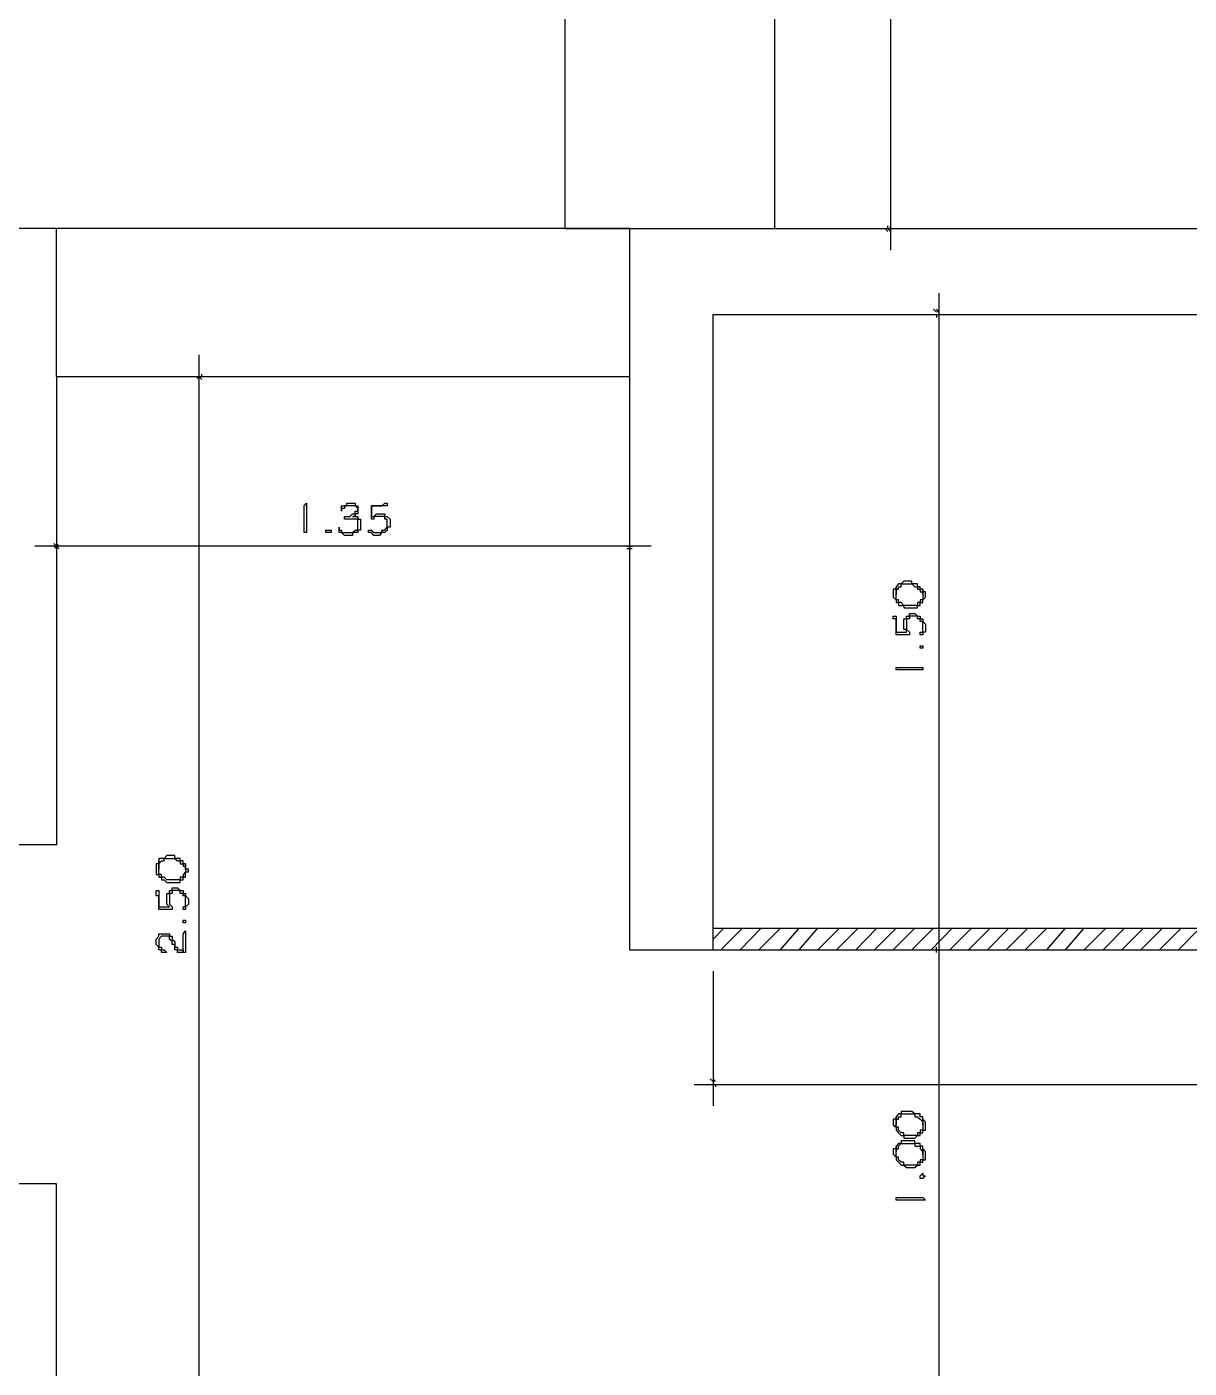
# Model space of a CAD drawing. Header units: millimetres. Extents: x -518.8 to -461.2, y 3.5 to 44.2.
# Drawn here: x -500.074 to -497.324, y 27.944 to 31.117 of the extents above; entities that cross this region are included whole.
import ezdxf

# ---------------------------------------------------------------- set-up
doc = ezdxf.new("R2010")
doc.units = ezdxf.units.MM
doc.header["$MEASUREMENT"] = 0
for name, color, linetype in [('10', 10, 'Continuous'), ('14', 14, 'Continuous'), ('16', 16, 'Continuous'), ('3', 3, 'Continuous'), ('5', 5, 'Continuous'), ('MYSOLIDS', 7, 'Continuous')]:
    doc.layers.add(name, color=color, linetype=linetype)

msp = doc.modelspace()

# ---------------------------------------------------------------- linework, layer by layer
at = {"layer": '10'}
for points in [[(-498.6481, 30.6398), (-505.2429, 30.6398)], [(-500.0038, 30.2894), (-500.0038, 30.6398)], [(-498.6481, 30.6398), (-494.2872, 30.6398)], [(-498.6474, 30.2894), (-498.6474, 30.6398)], [(-500.0038, 30.2894), (-500.0038, 29.1819), (-500.0038, 29.1819), (-500.5324, 29.1819), (-500.5324, 29.1819), (-500.5324, 30.436)], [(-498.4504, 28.933), (-498.4504, 30.436)], [(-498.4504, 30.436), (-494.2872, 30.436), (-494.2872, 30.3406)], [(-500.0038, 30.2894), (-498.6481, 30.2894), (-498.6481, 28.933)], [(-500.0038, 28.3797), (-500.5324, 28.3797)], [(-500.0038, 27.7812), (-500.0038, 28.3797)]]:
    msp.add_lwpolyline(points, dxfattribs=at)
at = {"layer": '14'}
for points in [[(-498.4504, 28.9586), (-498.4248, 28.9842)], [(-498.4316, 28.933), (-498.3805, 28.9842)], [(-498.3865, 28.933), (-498.3361, 28.9842)], [(-498.3421, 28.933), (-498.291, 28.9842)], [(-498.291, 28.933), (-498.2466, 28.9842)], [(-498.2466, 28.933), (-498.2023, 28.9842)], [(-498.2023, 28.933), (-498.1511, 28.9842)], [(-498.1579, 28.933), (-498.1068, 28.9842)], [(-498.1128, 28.933), (-498.0624, 28.9842)], [(-498.0684, 28.933), (-498.0173, 28.9842)], [(-498.0241, 28.933), (-497.973, 28.9842)], [(-497.9797, 28.933), (-497.9286, 28.9842)], [(-497.9346, 28.933), (-497.8842, 28.9842)], [(-497.8902, 28.933), (-497.8391, 28.9842)], [(-497.8459, 28.933), (-497.7948, 28.9842)], [(-497.8008, 28.933), (-497.7504, 28.9842)], [(-497.7564, 28.933), (-497.7053, 28.9842)], [(-497.7121, 28.933), (-497.6609, 28.9842)], [(-497.6609, 28.933), (-497.6166, 28.9842)], [(-497.6166, 28.933), (-497.5722, 28.9842)], [(-497.5722, 28.933), (-497.5211, 28.9842)], [(-497.5271, 28.933), (-497.4767, 28.9842)], [(-497.4827, 28.933), (-497.4316, 28.9842)], [(-497.4384, 28.933), (-497.3872, 28.9842)], [(-497.394, 28.933), (-497.3429, 28.9842)], [(-497.3489, 28.933), (-497.2985, 28.9842)]]:
    msp.add_lwpolyline(points, dxfattribs=at)
at = {"layer": '16'}
for points in [[(-498.0301, 32.1924), (-498.0301, 30.5887)], [(-498.3993, 30.6398), (-497.9857, 30.6398)], [(-498.0369, 30.633), (-498.0429, 30.6398)], [(-498.0369, 30.6398), (-498.0369, 30.6398), (-498.0369, 30.6398), (-498.0369, 30.6458)], [(-498.0301, 30.633), (-498.0369, 30.6398)], [(-498.0301, 30.6398), (-498.0301, 30.6398), (-498.0301, 30.6398), (-498.0301, 30.6458)], [(-497.9158, 30.4864), (-497.9158, 28.8827)], [(-498.3993, 30.436), (-497.8714, 30.436)], [(-497.9218, 30.4421), (-497.9286, 30.4488)], [(-497.9158, 30.4421), (-497.9218, 30.4488)], [(-497.9218, 30.436), (-497.9218, 30.436), (-497.9218, 30.436), (-497.9218, 30.4293)], [(-497.9158, 30.436), (-497.9158, 30.436), (-497.9158, 30.436), (-497.9158, 30.4293)], [(-499.6662, 27.73), (-499.6662, 30.3406)], [(-499.9527, 30.2894), (-499.6158, 30.2894)], [(-499.6662, 30.2827), (-499.673, 30.2894)], [(-499.6662, 30.2894), (-499.6662, 30.2894), (-499.6662, 30.2894), (-499.6662, 30.2954)], [(-499.6602, 30.2827), (-499.6662, 30.2894)], [(-499.6602, 30.2894), (-499.6602, 30.2894), (-499.6602, 30.2894), (-499.6602, 30.2954)], [(-500.0038, 30.2383), (-500.0038, 29.8375)], [(-498.6481, 30.2383), (-498.6481, 29.8375)], [(-500.0038, 29.8879), (-500.0105, 29.8947)], [(-499.9978, 29.8879), (-500.0038, 29.8947)], [(-498.597, 29.8879), (-500.0549, 29.8879)], [(-500.0038, 29.8819), (-500.0105, 29.8879)], [(-499.9978, 29.8819), (-500.0038, 29.8879)], [(-498.6542, 29.8879), (-498.6481, 29.8879), (-498.6481, 29.8879), (-498.6481, 29.8879), (-498.6481, 29.8879), (-498.6414, 29.8879)], [(-498.6414, 29.8819), (-498.6481, 29.8819), (-498.6481, 29.8819), (-498.6481, 29.8819), (-498.6481, 29.8819), (-498.6542, 29.8819)], [(-497.9158, 28.9842), (-497.9158, 27.8827)], [(-498.3993, 28.933), (-497.8714, 28.933)], [(-498.3993, 28.933), (-497.8714, 28.933)], [(-497.9218, 28.927), (-497.9218, 28.933), (-497.9218, 28.933), (-497.9218, 28.933), (-497.9218, 28.933), (-497.9218, 28.9398)], [(-497.9218, 28.927), (-497.9218, 28.933), (-497.9218, 28.933), (-497.9218, 28.933), (-497.9218, 28.933), (-497.9218, 28.9398)], [(-497.9158, 28.9398), (-497.9158, 28.933), (-497.9158, 28.933), (-497.9158, 28.933), (-497.9158, 28.933), (-497.9158, 28.927)], [(-497.9158, 28.9398), (-497.9158, 28.933), (-497.9158, 28.933), (-497.9158, 28.933), (-497.9158, 28.933), (-497.9158, 28.927)], [(-498.4504, 28.8827), (-498.4504, 28.5639)], [(-498.4504, 28.6218), (-498.4572, 28.6278)], [(-498.4444, 28.6218), (-498.4504, 28.6278)], [(-498.4948, 28.615), (-495.3887, 28.615)], [(-498.4504, 28.615), (-498.4504, 28.615), (-498.4504, 28.615), (-498.4504, 28.609)], [(-498.4444, 28.615), (-498.4444, 28.615), (-498.4444, 28.615), (-498.4444, 28.609)]]:
    msp.add_lwpolyline(points, dxfattribs=at)
at = {"layer": '3'}
msp.add_lwpolyline([(-498.8008, 30.6398), (-498.3038, 30.6398), (-498.3038, 31.6391), (-498.8008, 31.6391), (-498.8008, 30.6398)], dxfattribs=at)
at = {"layer": '5'}
for points in [[(-498.4504, 28.9842), (-495.4902, 28.9842), (-495.4902, 29.5827)], [(-498.6481, 28.933), (-498.4504, 28.933)], [(-498.4504, 28.933), (-495.4391, 28.933)]]:
    msp.add_lwpolyline(points, dxfattribs=at)
at = {"layer": 'MYSOLIDS'}
for points in [[(-499.4181, 29.9203), (-499.4181, 29.9203), (-499.4181, 29.9263), (-499.4181, 29.9263), (-499.4181, 29.933), (-499.4181, 29.933), (-499.4181, 29.9391), (-499.4181, 29.9391), (-499.4181, 29.9458), (-499.4181, 29.9458), (-499.4181, 29.9518), (-499.4181, 29.9518), (-499.4181, 29.9586), (-499.4181, 29.9586), (-499.4181, 29.9646), (-499.4181, 29.9646), (-499.4181, 29.9714), (-499.4181, 29.9714), (-499.4181, 29.9774), (-499.4181, 29.9774), (-499.4181, 29.9834), (-499.4181, 29.9834), (-499.4181, 29.9834), (-499.4181, 29.9834), (-499.4121, 29.9902), (-499.4121, 29.9902), (-499.4121, 29.9834), (-499.4121, 29.9834), (-499.4121, 29.9834), (-499.4121, 29.9834), (-499.4121, 29.9774), (-499.4121, 29.9774), (-499.4121, 29.9714), (-499.4121, 29.9714), (-499.4121, 29.9646), (-499.4121, 29.9646), (-499.4121, 29.9586), (-499.4121, 29.9586), (-499.4121, 29.9518), (-499.4121, 29.9458), (-499.4121, 29.9458), (-499.4121, 29.9391), (-499.4121, 29.9391), (-499.4121, 29.933), (-499.4121, 29.933), (-499.4121, 29.9263), (-499.4121, 29.9263), (-499.4121, 29.9263), (-499.4121, 29.9203), (-499.4121, 29.9203), (-499.4121, 29.9203), (-499.4121, 29.9203), (-499.4121, 29.9203), (-499.4121, 29.9203), (-499.4181, 29.9203), (-499.4181, 29.9203), (-499.4181, 29.9203), (-499.4181, 29.9203), (-499.4181, 29.9203), (-499.4181, 29.9203), (-499.4181, 29.9203)], [(-499.3038, 29.9586), (-499.297, 29.9586), (-499.297, 29.9586), (-499.291, 29.9586), (-499.291, 29.9518), (-499.291, 29.9518), (-499.2842, 29.9518), (-499.2842, 29.9458), (-499.2842, 29.9458), (-499.2842, 29.9391), (-499.2842, 29.9391), (-499.2842, 29.933), (-499.2842, 29.933), (-499.2842, 29.933), (-499.2842, 29.9263), (-499.291, 29.9263), (-499.291, 29.9203), (-499.291, 29.9203), (-499.297, 29.9203), (-499.297, 29.9203), (-499.297, 29.9203), (-499.3038, 29.9203), (-499.3038, 29.9135), (-499.3098, 29.9135), (-499.3166, 29.9135), (-499.3166, 29.9135), (-499.3226, 29.9135), (-499.3226, 29.9135), (-499.3293, 29.9203), (-499.3293, 29.9203), (-499.3293, 29.9203), (-499.3354, 29.9203), (-499.3354, 29.9263), (-499.3354, 29.9263), (-499.3354, 29.9263), (-499.3354, 29.933), (-499.3354, 29.933), (-499.3354, 29.933), (-499.3354, 29.933), (-499.3354, 29.933), (-499.3354, 29.9263), (-499.3293, 29.9263), (-499.3293, 29.9263), (-499.3293, 29.9263), (-499.3293, 29.9263), (-499.3293, 29.9203), (-499.3226, 29.9203), (-499.3226, 29.9203), (-499.3166, 29.9203), (-499.3166, 29.9203), (-499.3098, 29.9203), (-499.3098, 29.9203), (-499.3038, 29.9203), (-499.3038, 29.9203), (-499.297, 29.9263), (-499.297, 29.9263), (-499.297, 29.9263), (-499.291, 29.9263), (-499.291, 29.933), (-499.291, 29.933), (-499.291, 29.933), (-499.291, 29.9391), (-499.291, 29.9391), (-499.291, 29.9458), (-499.291, 29.9458), (-499.291, 29.9458), (-499.291, 29.9518), (-499.297, 29.9518), (-499.297, 29.9518), (-499.3038, 29.9518), (-499.3038, 29.9518), (-499.3038, 29.9518), (-499.3098, 29.9518), (-499.3098, 29.9518), (-499.3166, 29.9518), (-499.3166, 29.9518), (-499.3226, 29.9518), (-499.3226, 29.9518), (-499.3226, 29.9518), (-499.3226, 29.9518), (-499.3226, 29.9518), (-499.3226, 29.9518), (-499.3226, 29.9586), (-499.3226, 29.9586), (-499.3166, 29.9586), (-499.3166, 29.9586), (-499.3098, 29.9586), (-499.3098, 29.9586), (-499.3038, 29.9646), (-499.3038, 29.9646), (-499.297, 29.9646), (-499.297, 29.9646), (-499.297, 29.9714), (-499.297, 29.9714), (-499.291, 29.9714), (-499.291, 29.9774), (-499.291, 29.9774), (-499.297, 29.9834), (-499.297, 29.9834), (-499.297, 29.9834), (-499.3038, 29.9834), (-499.3038, 29.9834), (-499.3098, 29.9834), (-499.3098, 29.9834), (-499.3166, 29.9834), (-499.3166, 29.9834), (-499.3226, 29.9834), (-499.3226, 29.9774), (-499.3226, 29.9774), (-499.3226, 29.9774), (-499.3293, 29.9774), (-499.3293, 29.9774), (-499.3293, 29.9714), (-499.3293, 29.9714), (-499.3293, 29.9714), (-499.3293, 29.9714), (-499.3293, 29.9774), (-499.3293, 29.9774), (-499.3293, 29.9774), (-499.3293, 29.9774), (-499.3293, 29.9774), (-499.3293, 29.9834), (-499.3293, 29.9834), (-499.3226, 29.9834), (-499.3226, 29.9834), (-499.3166, 29.9834), (-499.3166, 29.9902), (-499.3098, 29.9902), (-499.3098, 29.9902), (-499.3038, 29.9902), (-499.3038, 29.9902), (-499.3038, 29.9902), (-499.297, 29.9902), (-499.297, 29.9834), (-499.291, 29.9834), (-499.291, 29.9834), (-499.291, 29.9834), (-499.291, 29.9774), (-499.291, 29.9774), (-499.291, 29.9774), (-499.291, 29.9714), (-499.291, 29.9714), (-499.291, 29.9646), (-499.291, 29.9646), (-499.291, 29.9646), (-499.297, 29.9646), (-499.297, 29.9586), (-499.3038, 29.9586), (-499.3038, 29.9586), (-499.3038, 29.9586), (-499.3038, 29.9586), (-499.3038, 29.9586)], [(-499.2587, 29.9834), (-499.2587, 29.9774), (-499.2587, 29.9774), (-499.2587, 29.9714), (-499.2587, 29.9714), (-499.2587, 29.9646), (-499.2587, 29.9646), (-499.2587, 29.9586), (-499.2587, 29.9586), (-499.2527, 29.9586), (-499.2527, 29.9586), (-499.2466, 29.9646), (-499.2466, 29.9646), (-499.2466, 29.9646), (-499.2399, 29.9646), (-499.2399, 29.9646), (-499.2399, 29.9646), (-499.2339, 29.9646), (-499.2271, 29.9646), (-499.2271, 29.9646), (-499.2271, 29.9586), (-499.2211, 29.9586), (-499.2211, 29.9586), (-499.2211, 29.9586), (-499.2143, 29.9518), (-499.2143, 29.9518), (-499.2143, 29.9458), (-499.2143, 29.9458), (-499.2143, 29.9458), (-499.2143, 29.9391), (-499.2143, 29.9391), (-499.2143, 29.933), (-499.2143, 29.933), (-499.2211, 29.933), (-499.2211, 29.9263), (-499.2211, 29.9263), (-499.2211, 29.9263), (-499.2271, 29.9203), (-499.2271, 29.9203), (-499.2339, 29.9203), (-499.2339, 29.9203), (-499.2399, 29.9135), (-499.2399, 29.9135), (-499.2466, 29.9135), (-499.2466, 29.9135), (-499.2527, 29.9135), (-499.2527, 29.9135), (-499.2587, 29.9203), (-499.2587, 29.9203), (-499.2587, 29.9203), (-499.2654, 29.9203), (-499.2654, 29.9203), (-499.2654, 29.9263), (-499.2654, 29.9263), (-499.2654, 29.9263), (-499.2654, 29.9263), (-499.2654, 29.9263), (-499.2587, 29.9263), (-499.2587, 29.9263), (-499.2587, 29.9263), (-499.2587, 29.9263), (-499.2587, 29.9263), (-499.2527, 29.9203), (-499.2527, 29.9203), (-499.2527, 29.9203), (-499.2466, 29.9203), (-499.2466, 29.9203), (-499.2466, 29.9203), (-499.2399, 29.9203), (-499.2399, 29.9203), (-499.2339, 29.9203), (-499.2339, 29.9263), (-499.2271, 29.9263), (-499.2271, 29.9263), (-499.2271, 29.9263), (-499.2211, 29.933), (-499.2211, 29.933), (-499.2211, 29.9391), (-499.2211, 29.9391), (-499.2211, 29.9458), (-499.2211, 29.9458), (-499.2211, 29.9518), (-499.2211, 29.9518), (-499.2271, 29.9518), (-499.2271, 29.9586), (-499.2271, 29.9586), (-499.2271, 29.9586), (-499.2339, 29.9586), (-499.2339, 29.9586), (-499.2399, 29.9586), (-499.2399, 29.9586), (-499.2466, 29.9586), (-499.2466, 29.9586), (-499.2466, 29.9586), (-499.2527, 29.9586), (-499.2527, 29.9586), (-499.2527, 29.9518), (-499.2587, 29.9518), (-499.2587, 29.9518), (-499.2587, 29.9518), (-499.2587, 29.9518), (-499.2587, 29.9518), (-499.2587, 29.9586), (-499.2587, 29.9586), (-499.2587, 29.9586), (-499.2587, 29.9646), (-499.2587, 29.9646), (-499.2587, 29.9714), (-499.2587, 29.9714), (-499.2587, 29.9774), (-499.2587, 29.9774), (-499.2587, 29.9774), (-499.2587, 29.9774), (-499.2587, 29.9834), (-499.2587, 29.9834), (-499.2587, 29.9834), (-499.2587, 29.9834), (-499.2527, 29.9834), (-499.2527, 29.9834), (-499.2466, 29.9834), (-499.2466, 29.9834), (-499.2399, 29.9834), (-499.2399, 29.9834), (-499.2339, 29.9834), (-499.2339, 29.9834), (-499.2271, 29.9902), (-499.2271, 29.9902), (-499.2211, 29.9902), (-499.2211, 29.9902), (-499.2211, 29.9902), (-499.2211, 29.9902), (-499.2211, 29.9902), (-499.2211, 29.9834), (-499.2211, 29.9834), (-499.2211, 29.9834), (-499.2211, 29.9834), (-499.2211, 29.9834), (-499.2271, 29.9834), (-499.2271, 29.9834), (-499.2339, 29.9834), (-499.2339, 29.9834), (-499.2399, 29.9834), (-499.2466, 29.9834), (-499.2466, 29.9834), (-499.2527, 29.9834), (-499.2527, 29.9834), (-499.2587, 29.9834), (-499.2587, 29.9834), (-499.2587, 29.9834), (-499.2587, 29.9834)], [(-499.3609, 29.9203), (-499.3669, 29.9203), (-499.3669, 29.9203), (-499.3669, 29.9203), (-499.3669, 29.9203), (-499.3669, 29.9263), (-499.3609, 29.9263), (-499.3609, 29.9263), (-499.3609, 29.9263), (-499.3542, 29.9263), (-499.3542, 29.9263), (-499.3542, 29.9263), (-499.3542, 29.9263), (-499.3542, 29.9203), (-499.3609, 29.9203), (-499.3609, 29.9203), (-499.3609, 29.9203), (-499.3609, 29.9203), (-499.3609, 29.9203), (-499.3609, 29.9203)], [(-498.0173, 29.7924), (-498.0173, 29.7736), (-498.0173, 29.7804), (-498.0173, 29.7804), (-498.0173, 29.7864), (-498.0113, 29.7864), (-498.0113, 29.7924), (-498.0113, 29.7924), (-498.0113, 29.7924), (-498.0053, 29.7924), (-498.0053, 29.7992), (-497.9985, 29.7992), (-497.9985, 29.7992), (-497.9925, 29.7992), (-497.9925, 29.7992), (-497.9925, 29.7992), (-497.9857, 29.7992), (-497.9857, 29.7992), (-497.9797, 29.7992), (-497.9797, 29.7992), (-497.9797, 29.7992), (-497.973, 29.7924), (-497.973, 29.7924), (-497.9669, 29.7924), (-497.9669, 29.7924), (-497.9669, 29.7864), (-497.9602, 29.7864), (-497.9602, 29.7864), (-497.9602, 29.7804), (-497.9602, 29.7804), (-497.9542, 29.7804), (-497.9542, 29.7736), (-497.9542, 29.7736), (-497.9542, 29.7864), (-497.9542, 29.7864), (-497.9602, 29.7864), (-497.9602, 29.7924), (-497.9602, 29.7924), (-497.9669, 29.7924), (-497.9669, 29.7992), (-497.973, 29.7992), (-497.973, 29.7992), (-497.973, 29.7992), (-497.9797, 29.7992), (-497.9797, 29.8052), (-497.9857, 29.8052), (-497.9857, 29.8052), (-497.9925, 29.8052), (-497.9925, 29.8052), (-497.9985, 29.8052), (-497.9985, 29.8052), (-498.0053, 29.7992), (-498.0053, 29.7992), (-498.0113, 29.7992), (-498.0113, 29.7992), (-498.0113, 29.7992), (-498.0113, 29.7992), (-498.0173, 29.7924), (-498.0173, 29.7924), (-498.0173, 29.7924)], [(-498.0241, 29.7736), (-498.0241, 29.7736), (-498.0241, 29.7676), (-498.0241, 29.7676), (-498.0173, 29.7609), (-498.0173, 29.7609), (-498.0173, 29.7609), (-498.0173, 29.7548), (-498.0113, 29.7548), (-498.0113, 29.7548), (-498.0113, 29.7481), (-498.0053, 29.7481), (-498.0053, 29.7481), (-497.9985, 29.7481), (-497.9985, 29.7421), (-497.9985, 29.7421), (-497.9925, 29.7421), (-497.9925, 29.7421), (-497.9857, 29.7421), (-497.9857, 29.7421), (-497.9797, 29.7421), (-497.9797, 29.7421), (-497.973, 29.7421), (-497.973, 29.7421), (-497.9669, 29.7421), (-497.9669, 29.7481), (-497.9602, 29.7481), (-497.9602, 29.7481), (-497.9602, 29.7481), (-497.9602, 29.7548), (-497.9542, 29.7548), (-497.9542, 29.7548), (-497.9542, 29.7609), (-497.9542, 29.7609), (-497.9474, 29.7676), (-497.9474, 29.7676), (-497.9474, 29.7736), (-497.9474, 29.7736), (-497.9474, 29.7804), (-497.9542, 29.7804), (-497.9542, 29.7804), (-497.9542, 29.7864), (-497.9542, 29.7736), (-497.9542, 29.7736), (-497.9542, 29.7676), (-497.9542, 29.7676), (-497.9542, 29.7609), (-497.9602, 29.7609), (-497.9602, 29.7548), (-497.9602, 29.7548), (-497.9669, 29.7548), (-497.9669, 29.7481), (-497.973, 29.7481), (-497.973, 29.7481), (-497.9797, 29.7481), (-497.9797, 29.7481), (-497.9857, 29.7481), (-497.9857, 29.7481), (-497.9857, 29.7481), (-497.9925, 29.7481), (-497.9925, 29.7481), (-497.9985, 29.7481), (-497.9985, 29.7481), (-498.0053, 29.7548), (-498.0053, 29.7548), (-498.0053, 29.7548), (-498.0113, 29.7548), (-498.0113, 29.7609), (-498.0113, 29.7609), (-498.0173, 29.7609), (-498.0173, 29.7676), (-498.0173, 29.7676), (-498.0173, 29.7736), (-498.0173, 29.7736), (-498.0173, 29.7924), (-498.0173, 29.7864), (-498.0241, 29.7864), (-498.0241, 29.7804), (-498.0241, 29.7804), (-498.0241, 29.7736), (-498.0241, 29.7736)], [(-498.0173, 29.6849), (-498.0113, 29.6849), (-498.0113, 29.6849), (-498.0053, 29.6849), (-498.0053, 29.6849), (-497.9985, 29.6849), (-497.9985, 29.6849), (-497.9925, 29.6849), (-497.9925, 29.6849), (-497.9925, 29.6849), (-497.9925, 29.6909), (-497.9985, 29.6909), (-497.9985, 29.6969), (-497.9985, 29.6969), (-497.9985, 29.6969), (-497.9985, 29.7037), (-497.9985, 29.7037), (-497.9985, 29.7097), (-497.9985, 29.7097), (-497.9985, 29.7165), (-497.9925, 29.7165), (-497.9925, 29.7225), (-497.9925, 29.7225), (-497.9925, 29.7225), (-497.9857, 29.7225), (-497.9857, 29.7293), (-497.9797, 29.7293), (-497.9797, 29.7293), (-497.9797, 29.7293), (-497.973, 29.7293), (-497.973, 29.7293), (-497.9669, 29.7225), (-497.9669, 29.7225), (-497.9602, 29.7225), (-497.9602, 29.7225), (-497.9602, 29.7225), (-497.9602, 29.7165), (-497.9542, 29.7165), (-497.9542, 29.7165), (-497.9542, 29.7097), (-497.9542, 29.7097), (-497.9474, 29.7037), (-497.9474, 29.7037), (-497.9474, 29.6969), (-497.9474, 29.6969), (-497.9474, 29.6909), (-497.9474, 29.6909), (-497.9474, 29.6849), (-497.9542, 29.6849), (-497.9542, 29.6849), (-497.9542, 29.6782), (-497.9542, 29.6782), (-497.9602, 29.6782), (-497.9602, 29.6782), (-497.9602, 29.6782), (-497.9602, 29.6782), (-497.9602, 29.6782), (-497.9602, 29.6849), (-497.9602, 29.6849), (-497.9602, 29.6849), (-497.9602, 29.6849), (-497.9542, 29.6849), (-497.9542, 29.6849), (-497.9542, 29.6849), (-497.9542, 29.6909), (-497.9542, 29.6909), (-497.9542, 29.6969), (-497.9542, 29.6969), (-497.9542, 29.7037), (-497.9542, 29.7037), (-497.9542, 29.7097), (-497.9602, 29.7097), (-497.9602, 29.7165), (-497.9602, 29.7165), (-497.9602, 29.7165), (-497.9669, 29.7165), (-497.9669, 29.7225), (-497.973, 29.7225), (-497.973, 29.7225), (-497.9797, 29.7225), (-497.9797, 29.7225), (-497.9857, 29.7225), (-497.9857, 29.7225), (-497.9857, 29.7165), (-497.9857, 29.7165), (-497.9925, 29.7165), (-497.9925, 29.7097), (-497.9925, 29.7097), (-497.9925, 29.7037), (-497.9925, 29.7037), (-497.9925, 29.6969), (-497.9925, 29.6969), (-497.9925, 29.6969), (-497.9925, 29.6909), (-497.9925, 29.6909), (-497.9925, 29.6909), (-497.9857, 29.6849), (-497.9857, 29.6849), (-497.9857, 29.6849), (-497.9857, 29.6849), (-497.9857, 29.6782), (-497.9857, 29.6782), (-497.9925, 29.6782), (-497.9925, 29.6782), (-497.9925, 29.6782), (-497.9985, 29.6782), (-497.9985, 29.6782), (-498.0053, 29.6782), (-498.0053, 29.6782), (-498.0113, 29.6782), (-498.0113, 29.6782), (-498.0113, 29.6782), (-498.0113, 29.6782), (-498.0173, 29.6782), (-498.0173, 29.6849), (-498.0173, 29.6849), (-498.0173, 29.6849), (-498.0173, 29.6909), (-498.0173, 29.6909), (-498.0173, 29.6969), (-498.0173, 29.6969), (-498.0173, 29.7037), (-498.0173, 29.7037), (-498.0173, 29.7097), (-498.0173, 29.7097), (-498.0173, 29.7165), (-498.0173, 29.7165), (-498.0241, 29.7165), (-498.0241, 29.7225), (-498.0241, 29.7225), (-498.0173, 29.7225), (-498.0173, 29.7225), (-498.0173, 29.7225), (-498.0173, 29.7225), (-498.0173, 29.7225), (-498.0173, 29.7225), (-498.0173, 29.7225), (-498.0173, 29.7165), (-498.0173, 29.7165), (-498.0173, 29.7097), (-498.0173, 29.7037), (-498.0173, 29.7037), (-498.0173, 29.6969), (-498.0173, 29.6909), (-498.0173, 29.6909), (-498.0173, 29.6849), (-498.0173, 29.6849), (-498.0173, 29.6849), (-498.0173, 29.6849), (-498.0173, 29.6849)], [(-497.9542, 29.6526), (-497.9542, 29.6466), (-497.9542, 29.6466), (-497.9542, 29.6466), (-497.9542, 29.6466), (-497.9602, 29.6466), (-497.9602, 29.6466), (-497.9602, 29.6526), (-497.9602, 29.6526), (-497.9602, 29.6526), (-497.9602, 29.6526), (-497.9602, 29.6526), (-497.9542, 29.6526), (-497.9542, 29.6526), (-497.9542, 29.6526), (-497.9542, 29.6526), (-497.9542, 29.6526), (-497.9542, 29.6526), (-497.9542, 29.6526), (-497.9542, 29.6526)], [(-497.9542, 29.5954), (-497.9542, 29.5954), (-497.9602, 29.5954), (-497.9602, 29.5954), (-497.9669, 29.5954), (-497.9669, 29.5954), (-497.973, 29.5954), (-497.973, 29.5954), (-497.9797, 29.5954), (-497.9797, 29.5954), (-497.9857, 29.5954), (-497.9857, 29.5954), (-497.9925, 29.5954), (-497.9925, 29.5954), (-497.9985, 29.5954), (-497.9985, 29.5954), (-498.0045, 29.5954), (-498.0045, 29.5954), (-498.0113, 29.5954), (-498.0113, 29.5954), (-498.0173, 29.5954), (-498.0173, 29.5954), (-498.0173, 29.5954), (-498.0173, 29.5954), (-498.0173, 29.5954), (-498.0173, 29.5954), (-498.0173, 29.6015), (-498.0173, 29.6015), (-498.0173, 29.6015), (-498.0173, 29.6015), (-498.0113, 29.6015), (-498.0113, 29.6015), (-498.0045, 29.6015), (-498.0045, 29.6015), (-497.9985, 29.6015), (-497.9925, 29.6015), (-497.9925, 29.6015), (-497.9857, 29.6015), (-497.9857, 29.6015), (-497.9797, 29.6015), (-497.9797, 29.6015), (-497.973, 29.6015), (-497.973, 29.6015), (-497.9669, 29.6015), (-497.9669, 29.6015), (-497.9602, 29.6015), (-497.9602, 29.6015), (-497.9602, 29.6015), (-497.9542, 29.6015), (-497.9542, 29.6015), (-497.9542, 29.6015), (-497.9542, 29.6015), (-497.9542, 29.5954), (-497.9542, 29.5954), (-497.9542, 29.5954), (-497.9542, 29.5954), (-497.9542, 29.5954), (-497.9542, 29.5954), (-497.9542, 29.5954), (-497.9542, 29.5954), (-497.9542, 29.5954)], [(-499.7684, 29.124), (-499.7684, 29.124), (-499.7684, 29.118), (-499.7684, 29.118), (-499.7684, 29.1112), (-499.7617, 29.1112), (-499.7617, 29.1112), (-499.7617, 29.1052), (-499.7557, 29.1052), (-499.7557, 29.1052), (-499.7557, 29.0992), (-499.7489, 29.0992), (-499.7489, 29.0992), (-499.7429, 29.0924), (-499.7429, 29.0924), (-499.7429, 29.0924), (-499.7361, 29.0924), (-499.7361, 29.0924), (-499.7301, 29.0924), (-499.7301, 29.0924), (-499.7241, 29.0924), (-499.7241, 29.0924), (-499.7173, 29.0924), (-499.7173, 29.0924), (-499.7113, 29.0924), (-499.7113, 29.0992), (-499.7113, 29.0992), (-499.7045, 29.0992), (-499.7045, 29.0992), (-499.7045, 29.1052), (-499.6985, 29.1052), (-499.6985, 29.1052), (-499.6985, 29.1112), (-499.6985, 29.1112), (-499.6985, 29.118), (-499.6918, 29.118), (-499.6918, 29.124), (-499.6918, 29.124), (-499.6985, 29.124), (-499.6985, 29.1308), (-499.6985, 29.1308), (-499.6985, 29.1368), (-499.6985, 29.124), (-499.6985, 29.124), (-499.6985, 29.118), (-499.6985, 29.118), (-499.7045, 29.1112), (-499.7045, 29.1112), (-499.7045, 29.1052), (-499.7113, 29.1052), (-499.7113, 29.1052), (-499.7113, 29.0992), (-499.7173, 29.0992), (-499.7173, 29.0992), (-499.7241, 29.0992), (-499.7241, 29.0992), (-499.7301, 29.0992), (-499.7301, 29.0992), (-499.7301, 29.0992), (-499.7361, 29.0992), (-499.7361, 29.0992), (-499.7429, 29.0992), (-499.7429, 29.0992), (-499.7489, 29.1052), (-499.7489, 29.1052), (-499.7557, 29.1052), (-499.7557, 29.1052), (-499.7557, 29.1112), (-499.7557, 29.1112), (-499.7617, 29.1112), (-499.7617, 29.118), (-499.7617, 29.118), (-499.7617, 29.124), (-499.7617, 29.124), (-499.7617, 29.1436), (-499.7617, 29.1368), (-499.7684, 29.1368), (-499.7684, 29.1308), (-499.7684, 29.1308), (-499.7684, 29.124), (-499.7684, 29.124)], [(-499.7617, 29.1436), (-499.7617, 29.124), (-499.7617, 29.1308), (-499.7617, 29.1308), (-499.7617, 29.1368), (-499.7617, 29.1368), (-499.7557, 29.1436), (-499.7557, 29.1436), (-499.7557, 29.1436), (-499.7489, 29.1436), (-499.7489, 29.1496), (-499.7489, 29.1496), (-499.7429, 29.1496), (-499.7361, 29.1496), (-499.7361, 29.1496), (-499.7361, 29.1496), (-499.7301, 29.1496), (-499.7301, 29.1496), (-499.7241, 29.1496), (-499.7241, 29.1496), (-499.7241, 29.1496), (-499.7173, 29.1436), (-499.7173, 29.1436), (-499.7113, 29.1436), (-499.7113, 29.1436), (-499.7113, 29.1368), (-499.7045, 29.1368), (-499.7045, 29.1368), (-499.7045, 29.1308), (-499.7045, 29.1308), (-499.6985, 29.1308), (-499.6985, 29.124), (-499.6985, 29.124), (-499.6985, 29.1368), (-499.6985, 29.1368), (-499.7045, 29.1368), (-499.7045, 29.1436), (-499.7045, 29.1436), (-499.7113, 29.1436), (-499.7113, 29.1496), (-499.7173, 29.1496), (-499.7173, 29.1496), (-499.7241, 29.1496), (-499.7241, 29.1496), (-499.7241, 29.1563), (-499.7301, 29.1563), (-499.7361, 29.1563), (-499.7361, 29.1563), (-499.7361, 29.1563), (-499.7429, 29.1563), (-499.7429, 29.1563), (-499.7489, 29.1496), (-499.7489, 29.1496), (-499.7557, 29.1496), (-499.7557, 29.1496), (-499.7617, 29.1496), (-499.7617, 29.1436), (-499.7617, 29.1436), (-499.7617, 29.1436), (-499.7617, 29.1436)], [(-499.7617, 29.0353), (-499.7557, 29.0353), (-499.7557, 29.0353), (-499.7489, 29.0353), (-499.7489, 29.0353), (-499.7429, 29.0353), (-499.7429, 29.0353), (-499.7361, 29.0353), (-499.7361, 29.0353), (-499.7361, 29.0353), (-499.7429, 29.0413), (-499.7429, 29.0413), (-499.7429, 29.0413), (-499.7429, 29.0481), (-499.7429, 29.0481), (-499.7429, 29.0541), (-499.7429, 29.0541), (-499.7429, 29.0609), (-499.7429, 29.0609), (-499.7429, 29.0669), (-499.7361, 29.0669), (-499.7361, 29.0736), (-499.7361, 29.0736), (-499.7361, 29.0736), (-499.7301, 29.0736), (-499.7301, 29.0797), (-499.7241, 29.0797), (-499.7241, 29.0797), (-499.7241, 29.0797), (-499.7173, 29.0797), (-499.7173, 29.0797), (-499.7113, 29.0736), (-499.7113, 29.0736), (-499.7113, 29.0736), (-499.7045, 29.0736), (-499.7045, 29.0736), (-499.7045, 29.0669), (-499.6985, 29.0669), (-499.6985, 29.0669), (-499.6985, 29.0609), (-499.6985, 29.0609), (-499.6918, 29.0541), (-499.6918, 29.0541), (-499.6918, 29.0481), (-499.6918, 29.0481), (-499.6918, 29.0413), (-499.6918, 29.0413), (-499.6985, 29.0353), (-499.6985, 29.0353), (-499.6985, 29.0353), (-499.6985, 29.0285), (-499.7045, 29.0285), (-499.7045, 29.0285), (-499.7045, 29.0285), (-499.7045, 29.0285), (-499.7045, 29.0285), (-499.7045, 29.0285), (-499.7045, 29.0285), (-499.7045, 29.0353), (-499.7045, 29.0353), (-499.7045, 29.0353), (-499.7045, 29.0353), (-499.6985, 29.0353), (-499.6985, 29.0353), (-499.6985, 29.0413), (-499.6985, 29.0413), (-499.6985, 29.0481), (-499.6985, 29.0481), (-499.6985, 29.0541), (-499.6985, 29.0541), (-499.6985, 29.0609), (-499.7045, 29.0609), (-499.7045, 29.0669), (-499.7045, 29.0669), (-499.7045, 29.0669), (-499.7113, 29.0669), (-499.7113, 29.0736), (-499.7173, 29.0736), (-499.7173, 29.0736), (-499.7241, 29.0736), (-499.7241, 29.0736), (-499.7301, 29.0736), (-499.7301, 29.0736), (-499.7301, 29.0669), (-499.7361, 29.0669), (-499.7361, 29.0669), (-499.7361, 29.0609), (-499.7361, 29.0609), (-499.7361, 29.0541), (-499.7361, 29.0541), (-499.7361, 29.0481), (-499.7361, 29.0481), (-499.7361, 29.0481), (-499.7361, 29.0413), (-499.7361, 29.0413), (-499.7361, 29.0413), (-499.7301, 29.0353), (-499.7301, 29.0353), (-499.7301, 29.0353), (-499.7301, 29.0353), (-499.7301, 29.0285), (-499.7301, 29.0285), (-499.7361, 29.0285), (-499.7361, 29.0285), (-499.7361, 29.0285), (-499.7429, 29.0285), (-499.7429, 29.0285), (-499.7489, 29.0285), (-499.7489, 29.0285), (-499.7557, 29.0285), (-499.7557, 29.0285), (-499.7557, 29.0285), (-499.7557, 29.0285), (-499.7617, 29.0285), (-499.7617, 29.0353), (-499.7617, 29.0353), (-499.7617, 29.0353), (-499.7617, 29.0413), (-499.7617, 29.0413), (-499.7617, 29.0413), (-499.7617, 29.0481), (-499.7617, 29.0481), (-499.7617, 29.0541), (-499.7617, 29.0609), (-499.7684, 29.0609), (-499.7684, 29.0669), (-499.7684, 29.0669), (-499.7684, 29.0669), (-499.7684, 29.0736), (-499.7684, 29.0736), (-499.7684, 29.0736), (-499.7684, 29.0736), (-499.7617, 29.0736), (-499.7617, 29.0736), (-499.7617, 29.0736), (-499.7617, 29.0736), (-499.7617, 29.0736), (-499.7617, 29.0669), (-499.7617, 29.0669), (-499.7617, 29.0609), (-499.7617, 29.0541), (-499.7617, 29.0541), (-499.7617, 29.0481), (-499.7617, 29.0413), (-499.7617, 29.0413), (-499.7617, 29.0353), (-499.7617, 29.0353), (-499.7617, 29.0353), (-499.7617, 29.0353), (-499.7617, 29.0353)], [(-499.7045, 28.927), (-499.7045, 28.9714), (-499.7045, 28.9714), (-499.7045, 28.9714), (-499.6985, 28.9782), (-499.6985, 28.9782), (-499.6985, 28.9714), (-499.6985, 28.9714), (-499.6985, 28.9714), (-499.6985, 28.9714), (-499.6985, 28.927), (-499.6985, 28.927), (-499.6985, 28.927), (-499.6985, 28.927), (-499.6985, 28.927), (-499.6985, 28.927), (-499.6985, 28.927), (-499.6985, 28.927), (-499.6985, 28.927), (-499.7045, 28.927), (-499.7045, 28.927), (-499.7113, 28.927), (-499.7113, 28.927), (-499.7113, 28.927), (-499.7173, 28.927), (-499.7173, 28.933), (-499.7173, 28.933), (-499.7241, 28.933), (-499.7241, 28.933), (-499.7241, 28.9398), (-499.7241, 28.9398), (-499.7241, 28.9458), (-499.7301, 28.9458), (-499.7301, 28.9526), (-499.7301, 28.9526), (-499.7361, 28.9586), (-499.7361, 28.9586), (-499.7361, 28.9586), (-499.7361, 28.9654), (-499.7361, 28.9654), (-499.7429, 28.9654), (-499.7429, 28.9654), (-499.7489, 28.9654), (-499.7489, 28.9654), (-499.7557, 28.9654), (-499.7557, 28.9654), (-499.7557, 28.9654), (-499.7557, 28.9654), (-499.7617, 28.9586), (-499.7617, 28.9586), (-499.7617, 28.9526), (-499.7617, 28.9526), (-499.7617, 28.9458), (-499.7617, 28.9458), (-499.7617, 28.9398), (-499.7617, 28.9398), (-499.7557, 28.9398), (-499.7557, 28.9398), (-499.7557, 28.933), (-499.7557, 28.933), (-499.7489, 28.933), (-499.7489, 28.933), (-499.7429, 28.927), (-499.7429, 28.927), (-499.7489, 28.927), (-499.7489, 28.927), (-499.7489, 28.927), (-499.7489, 28.927), (-499.7489, 28.927), (-499.7557, 28.927), (-499.7557, 28.933), (-499.7557, 28.933), (-499.7557, 28.933), (-499.7617, 28.933), (-499.7617, 28.9398), (-499.7617, 28.9398), (-499.7617, 28.9398), (-499.7684, 28.9458), (-499.7684, 28.9458), (-499.7684, 28.9526), (-499.7684, 28.9526), (-499.7684, 28.9586), (-499.7684, 28.9586), (-499.7617, 28.9654), (-499.7617, 28.9654), (-499.7617, 28.9654), (-499.7617, 28.9654), (-499.7617, 28.9714), (-499.7557, 28.9714), (-499.7557, 28.9714), (-499.7489, 28.9714), (-499.7489, 28.9714), (-499.7429, 28.9714), (-499.7429, 28.9714), (-499.7429, 28.9714), (-499.7361, 28.9714), (-499.7361, 28.9654), (-499.7361, 28.9654), (-499.7301, 28.9654), (-499.7301, 28.9654), (-499.7301, 28.9586), (-499.7301, 28.9586), (-499.7241, 28.9526), (-499.7241, 28.9526), (-499.7241, 28.9458), (-499.7241, 28.9458), (-499.7241, 28.9398), (-499.7173, 28.9398), (-499.7173, 28.9398), (-499.7173, 28.933), (-499.7113, 28.933), (-499.7113, 28.933), (-499.7045, 28.933), (-499.7045, 28.927), (-499.7045, 28.927), (-499.7045, 28.927), (-499.7045, 28.927), (-499.7045, 28.927)], [(-499.6985, 29.0037), (-499.6985, 28.9969), (-499.6985, 28.9969), (-499.6985, 28.9969), (-499.6985, 28.9969), (-499.7045, 28.9969), (-499.7045, 28.9969), (-499.7045, 29.0037), (-499.7045, 29.0037), (-499.7045, 29.0037), (-499.7045, 29.0037), (-499.7045, 29.0037), (-499.7045, 29.0037), (-499.6985, 29.0037), (-499.6985, 29.0037), (-499.6985, 29.0037), (-499.6985, 29.0037), (-499.6985, 29.0037), (-499.6985, 29.0037), (-499.6985, 29.0037)], [(-498.0241, 28.5263), (-498.0241, 28.5195), (-498.0241, 28.5195), (-498.0173, 28.5135), (-498.0173, 28.5135), (-498.0173, 28.5067), (-498.0173, 28.5067), (-498.0113, 28.5007), (-498.0113, 28.5007), (-498.0113, 28.5007), (-498.0053, 28.4939), (-498.0053, 28.4939), (-498.0053, 28.4939), (-497.9985, 28.4939), (-497.9985, 28.4939), (-497.9985, 28.4879), (-497.9925, 28.4879), (-497.9925, 28.4879), (-497.9857, 28.4879), (-497.9797, 28.4879), (-497.9797, 28.4879), (-497.9797, 28.4879), (-497.973, 28.4879), (-497.973, 28.4879), (-497.9669, 28.4939), (-497.9669, 28.4939), (-497.9602, 28.4939), (-497.9602, 28.4939), (-497.9602, 28.5007), (-497.9542, 28.5007), (-497.9542, 28.5007), (-497.9542, 28.5067), (-497.9542, 28.5067), (-497.9474, 28.5067), (-497.9474, 28.5135), (-497.9474, 28.5135), (-497.9474, 28.5195), (-497.9474, 28.5195), (-497.9474, 28.5263), (-497.9474, 28.5263), (-497.9542, 28.5323), (-497.9542, 28.5323), (-497.9542, 28.5195), (-497.9542, 28.5195), (-497.9542, 28.5135), (-497.9542, 28.5135), (-497.9542, 28.5067), (-497.9602, 28.5067), (-497.9602, 28.5007), (-497.9602, 28.5007), (-497.9669, 28.5007), (-497.9669, 28.5007), (-497.9669, 28.4939), (-497.973, 28.4939), (-497.973, 28.4939), (-497.9797, 28.4939), (-497.9797, 28.4939), (-497.9857, 28.4939), (-497.9857, 28.4939), (-497.9925, 28.4939), (-497.9925, 28.4939), (-497.9985, 28.4939), (-497.9985, 28.5007), (-498.0053, 28.5007), (-498.0053, 28.5007), (-498.0053, 28.5007), (-498.0053, 28.5007), (-498.0113, 28.5067), (-498.0113, 28.5067), (-498.0113, 28.5135), (-498.0173, 28.5135), (-498.0173, 28.5135), (-498.0173, 28.5195), (-498.0173, 28.5195), (-498.0173, 28.5383), (-498.0173, 28.5383), (-498.0173, 28.5323), (-498.0241, 28.5323), (-498.0241, 28.5263), (-498.0241, 28.5263), (-498.0241, 28.5263)], [(-498.0173, 28.5383), (-498.0173, 28.5195), (-498.0173, 28.5263), (-498.0173, 28.5263), (-498.0173, 28.5323), (-498.0113, 28.5323), (-498.0113, 28.5383), (-498.0113, 28.5383), (-498.0113, 28.5383), (-498.0053, 28.5383), (-498.0053, 28.5451), (-497.9985, 28.5451), (-497.9985, 28.5451), (-497.9925, 28.5451), (-497.9925, 28.5451), (-497.9925, 28.5451), (-497.9857, 28.5451), (-497.9857, 28.5451), (-497.9797, 28.5451), (-497.9797, 28.5451), (-497.9797, 28.5451), (-497.973, 28.5451), (-497.973, 28.5383), (-497.9669, 28.5383), (-497.9669, 28.5383), (-497.9602, 28.5323), (-497.9602, 28.5323), (-497.9602, 28.5323), (-497.9542, 28.5263), (-497.9542, 28.5263), (-497.9542, 28.5263), (-497.9542, 28.5195), (-497.9542, 28.5195), (-497.9542, 28.5323), (-497.9542, 28.5323), (-497.9542, 28.5383), (-497.9602, 28.5383), (-497.9602, 28.5383), (-497.9602, 28.5451), (-497.9669, 28.5451), (-497.9669, 28.5451), (-497.973, 28.5451), (-497.973, 28.5451), (-497.9797, 28.5511), (-497.9797, 28.5511), (-497.9857, 28.5511), (-497.9857, 28.5511), (-497.9925, 28.5511), (-497.9925, 28.5511), (-497.9985, 28.5511), (-497.9985, 28.5511), (-498.0053, 28.5511), (-498.0053, 28.5451), (-498.0113, 28.5451), (-498.0113, 28.5451), (-498.0113, 28.5451), (-498.0113, 28.5451), (-498.0173, 28.5383), (-498.0173, 28.5383), (-498.0173, 28.5383)], [(-498.0241, 28.4556), (-498.0241, 28.4496), (-498.0241, 28.4496), (-498.0173, 28.4428), (-498.0173, 28.4428), (-498.0173, 28.4368), (-498.0173, 28.4368), (-498.0113, 28.4308), (-498.0113, 28.4308), (-498.0113, 28.4308), (-498.0053, 28.424), (-498.0053, 28.424), (-498.0053, 28.424), (-497.9985, 28.424), (-497.9985, 28.424), (-497.9985, 28.424), (-497.9925, 28.418), (-497.9925, 28.418), (-497.9857, 28.418), (-497.9797, 28.418), (-497.9797, 28.418), (-497.9797, 28.418), (-497.973, 28.418), (-497.973, 28.418), (-497.9669, 28.424), (-497.9669, 28.424), (-497.9602, 28.424), (-497.9602, 28.424), (-497.9602, 28.4308), (-497.9542, 28.4308), (-497.9542, 28.4308), (-497.9542, 28.4368), (-497.9542, 28.4368), (-497.9474, 28.4368), (-497.9474, 28.4428), (-497.9474, 28.4428), (-497.9474, 28.4496), (-497.9474, 28.4496), (-497.9474, 28.4556), (-497.9474, 28.4556), (-497.9542, 28.4624), (-497.9542, 28.4624), (-497.9542, 28.4496), (-497.9542, 28.4496), (-497.9542, 28.4428), (-497.9542, 28.4428), (-497.9542, 28.4368), (-497.9602, 28.4368), (-497.9602, 28.4368), (-497.9602, 28.4308), (-497.9669, 28.4308), (-497.9669, 28.4308), (-497.9669, 28.424), (-497.973, 28.424), (-497.973, 28.424), (-497.9797, 28.424), (-497.9797, 28.424), (-497.9857, 28.424), (-497.9857, 28.424), (-497.9925, 28.424), (-497.9925, 28.424), (-497.9985, 28.424), (-497.9985, 28.4308), (-498.0053, 28.4308), (-498.0053, 28.4308), (-498.0053, 28.4308), (-498.0053, 28.4308), (-498.0113, 28.4368), (-498.0113, 28.4368), (-498.0113, 28.4428), (-498.0173, 28.4428), (-498.0173, 28.4496), (-498.0173, 28.4496), (-498.0173, 28.4556), (-498.0173, 28.4684), (-498.0173, 28.4684), (-498.0173, 28.4624), (-498.0241, 28.4624), (-498.0241, 28.4556), (-498.0241, 28.4556), (-498.0241, 28.4556)], [(-498.0173, 28.4684), (-498.0173, 28.4556), (-498.0173, 28.4556), (-498.0173, 28.4624), (-498.0173, 28.4624), (-498.0113, 28.4624), (-498.0113, 28.4684), (-498.0113, 28.4684), (-498.0113, 28.4684), (-498.0053, 28.4751), (-498.0053, 28.4751), (-497.9985, 28.4751), (-497.9985, 28.4751), (-497.9925, 28.4751), (-497.9925, 28.4751), (-497.9925, 28.4751), (-497.9857, 28.4751), (-497.9857, 28.4751), (-497.9797, 28.4751), (-497.9797, 28.4751), (-497.9797, 28.4751), (-497.973, 28.4751), (-497.973, 28.4684), (-497.9669, 28.4684), (-497.9669, 28.4684), (-497.9602, 28.4684), (-497.9602, 28.4624), (-497.9602, 28.4624), (-497.9542, 28.4556), (-497.9542, 28.4556), (-497.9542, 28.4556), (-497.9542, 28.4496), (-497.9542, 28.4496), (-497.9542, 28.4624), (-497.9542, 28.4624), (-497.9542, 28.4684), (-497.9602, 28.4684), (-497.9602, 28.4684), (-497.9602, 28.4751), (-497.9669, 28.4751), (-497.9669, 28.4751), (-497.973, 28.4751), (-497.973, 28.4812), (-497.9797, 28.4812), (-497.9797, 28.4812), (-497.9857, 28.4812), (-497.9857, 28.4812), (-497.9925, 28.4812), (-497.9925, 28.4812), (-497.9985, 28.4812), (-497.9985, 28.4812), (-498.0053, 28.4812), (-498.0053, 28.4751), (-498.0113, 28.4751), (-498.0113, 28.4751), (-498.0113, 28.4751), (-498.0113, 28.4751), (-498.0173, 28.4684), (-498.0173, 28.4684), (-498.0173, 28.4684)], [(-497.9474, 28.3985), (-497.9542, 28.3924), (-497.9542, 28.3924), (-497.9542, 28.3924), (-497.9542, 28.3924), (-497.9542, 28.3924), (-497.9602, 28.3924), (-497.9602, 28.3985), (-497.9602, 28.3985), (-497.9602, 28.3985), (-497.9602, 28.3985), (-497.9542, 28.4052), (-497.9542, 28.4052), (-497.9542, 28.4052), (-497.9542, 28.3985), (-497.9474, 28.3985), (-497.9474, 28.3985), (-497.9474, 28.3985), (-497.9474, 28.3985), (-497.9474, 28.3985)], [(-497.9542, 28.3413), (-497.9542, 28.3413), (-497.9602, 28.3413), (-497.9602, 28.3413), (-497.9602, 28.3413), (-497.9669, 28.3413), (-497.973, 28.3413), (-497.973, 28.3413), (-497.9797, 28.3413), (-497.9797, 28.3413), (-497.9857, 28.3413), (-497.9857, 28.3413), (-497.9925, 28.3413), (-497.9925, 28.3413), (-497.9985, 28.3413), (-497.9985, 28.3413), (-498.0045, 28.3413), (-498.0045, 28.3413), (-498.0113, 28.3413), (-498.0113, 28.3413), (-498.0173, 28.3413), (-498.0173, 28.3413), (-498.0173, 28.3413), (-498.0173, 28.3413), (-498.0173, 28.3473), (-498.0173, 28.3473), (-498.0173, 28.3473), (-498.0173, 28.3473), (-498.0173, 28.3473), (-498.0113, 28.3473), (-498.0113, 28.3473), (-498.0045, 28.3473), (-498.0045, 28.3473), (-497.9985, 28.3473), (-497.9985, 28.3473), (-497.9925, 28.3473), (-497.9925, 28.3473), (-497.9857, 28.3473), (-497.9857, 28.3473), (-497.9797, 28.3473), (-497.9797, 28.3473), (-497.973, 28.3473), (-497.973, 28.3473), (-497.9669, 28.3473), (-497.9669, 28.3473), (-497.9602, 28.3473), (-497.9602, 28.3473), (-497.9542, 28.3473), (-497.9542, 28.3473), (-497.9542, 28.3473), (-497.9542, 28.3473), (-497.9542, 28.3473), (-497.9474, 28.3413), (-497.9474, 28.3413), (-497.9542, 28.3413), (-497.9542, 28.3413), (-497.9542, 28.3413), (-497.9542, 28.3413), (-497.9542, 28.3413), (-497.9542, 28.3413), (-497.9542, 28.3413)]]:
    msp.add_lwpolyline(points, dxfattribs=at)

doc.saveas('drawing.dxf')
